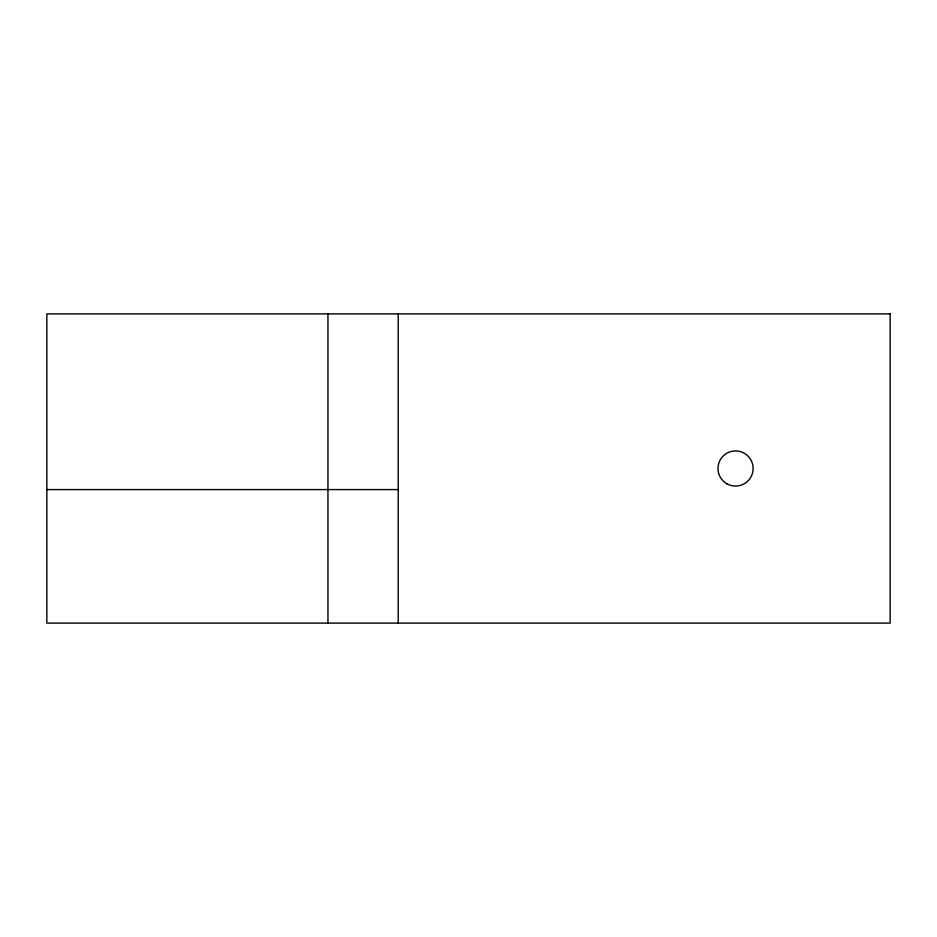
<?xml version="1.0" encoding="UTF-8"?>
<svg xmlns="http://www.w3.org/2000/svg" width="937" height="937" viewBox="0 0 937 937"><rect width="100%" height="100%" fill="white"/><g stroke="black" fill="none" stroke-linecap="round" stroke-linejoin="round"><path stroke-width="1.41" d="M46.85 489.582L398.225 489.582M398.225 313.895L398.225 623.105M327.95 313.895L327.95 623.105M890.15 313.895L46.85 313.895L46.85 623.105L890.15 623.105L890.15 313.895M726.761 483.715A17.569 17.569 0 0 0 753.114 468.5A17.569 17.569 0 0 0 726.761 453.285A17.569 17.569 0 0 0 726.761 483.715"/></g></svg>
